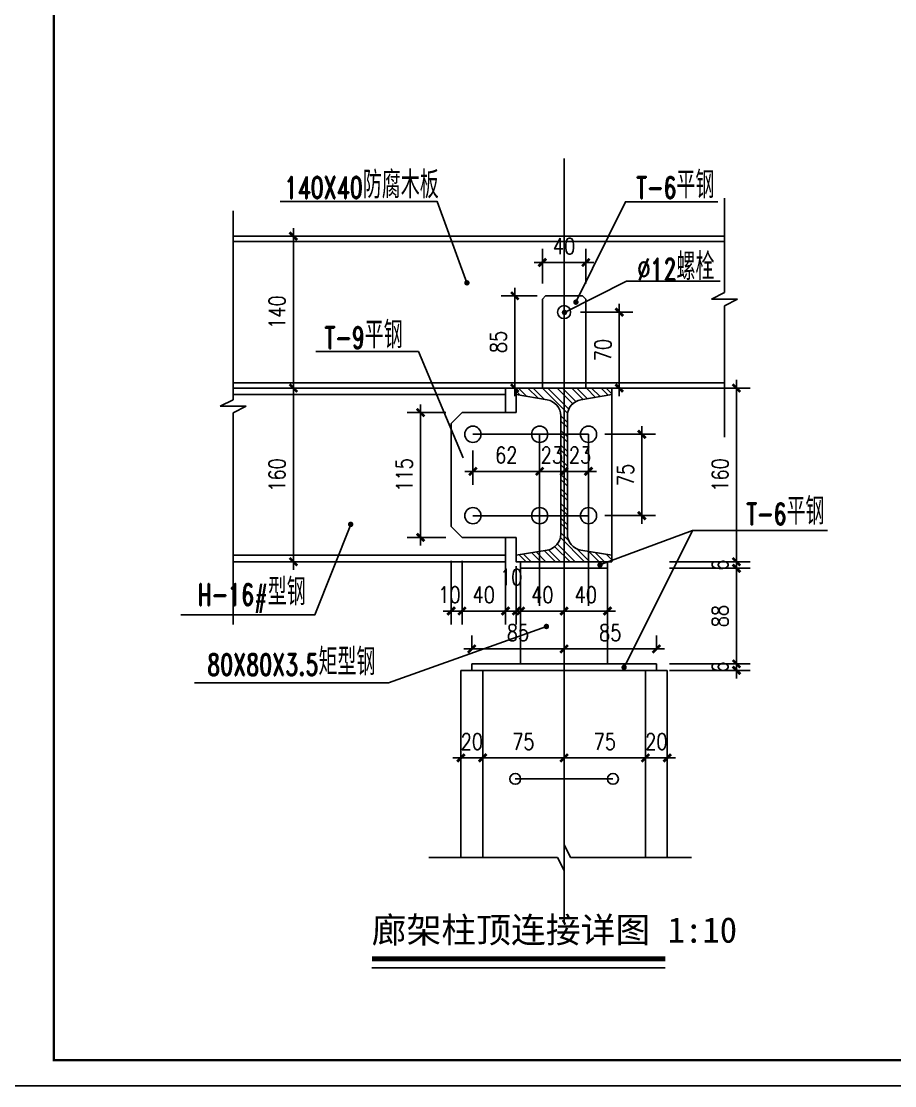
# Model space of a CAD drawing. Header units: inches. Extents: x -2316 to 955, y -265 to 742.
# Drawn here: x -1122.4 to -951.3, y -265.1 to -56.6 of the extents above; entities that cross this region are included whole.
import ezdxf

# ---------------------------------------------------------------- set-up
doc = ezdxf.new("R2010")
doc.units = ezdxf.units.IN
doc.header["$LTSCALE"] = 1000
doc.header["$MEASUREMENT"] = 0
for name, pattern in [('ACAD_ISO04W100', [30.5, 24, -3, 0.5, -3]), ('CONTINOUS', [0]), ('DOTE', [2.42, 2, -0.2, 0.02, -0.2]), ('HIDDEN', [9.525, 6.35, -3.175])]:
    doc.linetypes.add(name, pattern=pattern)
for name, color, linetype in [('COLUMN', 7, 'Continuous'), ('G13', 7, 'CONTINOUS'), ('PUB_DIM', 3, 'Continuous'), ('STAIR', 2, 'Continuous'), ('SU', 7, 'Continuous'), ('XI', 7, 'Continuous'), ('尺寸', 3, 'Continuous'), ('文字和字符', 7, 'Continuous'), ('标注层', 3, 'Continuous')]:
    doc.layers.add(name, color=color, linetype=linetype)
doc.styles.add('01', font='')
doc.styles.add('DIM_FONT', font='SIMPLEX.shx', dxfattribs={"width": 0.8})
doc.styles.add('HZPMK', font='romand.shx', dxfattribs={"width": 0.7, "bigfont": 'hztxt.shx'})
doc.styles.get('01').set_extended_font_data('SimSun')
doc.dimstyles.new('DIMN5', dxfattribs={"dimscale": 0.05, "dimtxt": 300, "dimasz": 1, "dimexe": 250, "dimexo": 300, "dimgap": 150, "dimtad": 1, "dimdec": 0, "dimzin": 0, "dimdsep": 46, "dimtxsty": 'DIM_FONT', "dimblk": '_DIMX', "dimcen": 0.09, "dimclrt": 7, "dimadec": 0, "dimazin": 0, "dimtfac": 1, "dimtdec": 0, "dimtix": 1, "dimtmove": 2, "dimatfit": 3, "dimldrblk": '_DIMX', "dimfxl": 1, "dimtolj": 1, "dimtzin": 0, "dimarcsym": 0})

# ---------------------------------------------------------------- blocks, each defined once
blk = doc.blocks.new('TKK')
at = {"layer": '文字和字符'}
blk.add_lwpolyline([(0, 0), (1189, 0), (1189, 841), (0, 841)], close=True, dxfattribs=at)
at = {"layer": '文字和字符', "const_width": 1}
blk.add_lwpolyline([(25, 10), (1179, 10), (1179, 831), (25, 831)], close=True, dxfattribs=at)
blk = doc.blocks.new('_DIMX')
blk.add_line((-150, 0), (150, 0))
at = {"const_width": 50}
blk.add_lwpolyline([(-70, -70), (70, 70)], dxfattribs=at)
blk = doc.blocks.new('*D463')
at = {"color": 0, "linetype": 'ByBlock', "transparency": 16777216}
for p, q in [((372380.87, 134276.78), (372380.87, 134308.56)), ((372420.87, 134276.78), (372420.87, 134308.56)), ((372380.92, 134296.06), (372420.82, 134296.06))]:
    blk.add_line(p, q, dxfattribs=at)
at = {"layer": 'Defpoints', "color": 0, "linetype": 'ByBlock', "transparency": 16777216}
for p in [(372420.87, 134296.06), (372380.87, 134261.78), (372420.87, 134261.78)]:
    blk.add_point(p, dxfattribs=at)
at = {"color": 0, "linetype": 'ByBlock', "transparency": 16777216, "xscale": 0.05, "yscale": 0.05, "zscale": 0.05, "rotation": 180}
blk.add_blockref('_DIMX', (372380.87, 134296.06), dxfattribs=at)
at = {"color": 0, "linetype": 'ByBlock', "transparency": 16777216, "xscale": 0.05, "yscale": 0.05, "zscale": 0.05}
blk.add_blockref('_DIMX', (372420.87, 134296.06), dxfattribs=at)
at = {"color": 7, "linetype": 'ByBlock', "transparency": 16777216, "insert": (372400.87, 134311.06), "char_height": 15, "attachment_point": 5, "style": 'DIM_FONT'}
blk.add_mtext('\\A1;40', dxfattribs=at)
blk = doc.blocks.new('*D464')
at = {"color": 0, "linetype": 'ByBlock', "transparency": 16777216}
for p, q in [((372385.87, 134276.67), (372352.59, 134276.67)), ((372365.09, 134191.72), (372365.09, 134276.62)), ((372385.87, 134191.67), (372352.59, 134191.67))]:
    blk.add_line(p, q, dxfattribs=at)
at = {"layer": 'Defpoints', "color": 0, "linetype": 'ByBlock', "transparency": 16777216}
for p in [(372365.09, 134276.67), (372400.87, 134276.67), (372400.87, 134191.67)]:
    blk.add_point(p, dxfattribs=at)
at = {"color": 0, "linetype": 'ByBlock', "transparency": 16777216, "xscale": 0.05, "yscale": 0.05, "zscale": 0.05}
for p, rotation in [((372365.09, 134276.67), 90), ((372365.09, 134191.67), 270)]:
    blk.add_blockref('_DIMX', p, dxfattribs=dict(at, rotation=rotation))
at = {"color": 7, "linetype": 'ByBlock', "transparency": 16777216, "insert": (372350.09, 134234.17), "char_height": 15, "attachment_point": 5, "rotation": 90, "style": 'DIM_FONT'}
blk.add_mtext('\\A1;85', dxfattribs=at)
blk = doc.blocks.new('*D465')
at = {"color": 0, "linetype": 'ByBlock', "transparency": 16777216}
for p, q in [((372183.76, 134331.67), (372176.79, 134331.67)), ((372189.29, 134331.62), (372189.29, 134191.72)), ((372183.76, 134191.67), (372176.79, 134191.67))]:
    blk.add_line(p, q, dxfattribs=at)
at = {"layer": 'Defpoints', "color": 0, "linetype": 'ByBlock', "transparency": 16777216}
for p in [(372198.76, 134331.67), (372189.29, 134191.67), (372198.76, 134191.67)]:
    blk.add_point(p, dxfattribs=at)
at = {"color": 0, "linetype": 'ByBlock', "transparency": 16777216, "xscale": 0.05, "yscale": 0.05, "zscale": 0.05}
for p, rotation in [((372189.29, 134331.67), 90), ((372189.29, 134191.67), 270)]:
    blk.add_blockref('_DIMX', p, dxfattribs=dict(at, rotation=rotation))
at = {"color": 7, "linetype": 'ByBlock', "transparency": 16777216, "insert": (372174.29, 134261.67), "char_height": 15, "attachment_point": 5, "rotation": 90, "style": 'DIM_FONT'}
blk.add_mtext('\\A1;140', dxfattribs=at)
blk = doc.blocks.new('*D466')
at = {"color": 0, "linetype": 'ByBlock', "transparency": 16777216}
for p, q in [((372183.76, 134191.67), (372176.79, 134191.67)), ((372189.29, 134191.62), (372189.29, 134031.72)), ((372183.76, 134031.67), (372176.79, 134031.67))]:
    blk.add_line(p, q, dxfattribs=at)
at = {"layer": 'Defpoints', "color": 0, "linetype": 'ByBlock', "transparency": 16777216}
for p in [(372198.76, 134191.67), (372189.29, 134031.67), (372198.76, 134031.67)]:
    blk.add_point(p, dxfattribs=at)
at = {"color": 0, "linetype": 'ByBlock', "transparency": 16777216, "xscale": 0.05, "yscale": 0.05, "zscale": 0.05}
for p, rotation in [((372189.29, 134191.67), 90), ((372189.29, 134031.67), 270)]:
    blk.add_blockref('_DIMX', p, dxfattribs=dict(at, rotation=rotation))
at = {"color": 7, "linetype": 'ByBlock', "transparency": 16777216, "insert": (372174.29, 134111.67), "char_height": 15, "attachment_point": 5, "rotation": 90, "style": 'DIM_FONT'}
blk.add_mtext('\\A1;160', dxfattribs=at)
blk = doc.blocks.new('*D467')
at = {"color": 0, "linetype": 'ByBlock', "transparency": 16777216}
for p, q in [((372346.87, 134006.23), (372346.87, 133952.42)), ((372356.87, 134006.23), (372356.87, 133952.42)), ((372346.82, 133964.92), (372346.77, 133964.92)), ((372346.87, 133964.92), (372356.87, 133964.92)), ((372346.87, 133964.92), (372356.87, 133964.92)), ((372356.92, 133964.92), (372356.97, 133964.92))]:
    blk.add_line(p, q, dxfattribs=at)
at = {"layer": 'Defpoints', "color": 0, "linetype": 'ByBlock', "transparency": 16777216}
for p in [(372346.87, 134021.23), (372356.87, 134021.23), (372356.87, 133964.92)]:
    blk.add_point(p, dxfattribs=at)
at = {"color": 0, "linetype": 'ByBlock', "transparency": 16777216, "xscale": 0.05, "yscale": 0.05, "zscale": 0.05}
blk.add_blockref('_DIMX', (372346.87, 133964.92), dxfattribs=at)
at = {"color": 0, "linetype": 'ByBlock', "transparency": 16777216, "xscale": 0.05, "yscale": 0.05, "zscale": 0.05, "rotation": 180}
blk.add_blockref('_DIMX', (372356.87, 133964.92), dxfattribs=at)
at = {"color": 7, "linetype": 'ByBlock', "transparency": 16777216, "insert": (372352.16, 133996.1), "char_height": 15, "attachment_point": 5, "style": 'DIM_FONT'}
blk.add_mtext('\\A1;10', dxfattribs=at)
blk = doc.blocks.new('*D468')
at = {"color": 0, "linetype": 'ByBlock', "transparency": 16777216}
for p, q in [((372306.87, 134039.17), (372306.87, 133980.41)), ((372346.87, 134039.17), (372346.87, 133980.41)), ((372346.82, 133992.91), (372306.92, 133992.91))]:
    blk.add_line(p, q, dxfattribs=at)
at = {"layer": 'Defpoints', "color": 0, "linetype": 'ByBlock', "transparency": 16777216}
for p in [(372306.87, 134054.17), (372346.87, 134054.17), (372306.87, 133992.91)]:
    blk.add_point(p, dxfattribs=at)
at = {"color": 0, "linetype": 'ByBlock', "transparency": 16777216, "xscale": 0.05, "yscale": 0.05, "zscale": 0.05, "rotation": 180}
blk.add_blockref('_DIMX', (372306.87, 133992.91), dxfattribs=at)
at = {"color": 0, "linetype": 'ByBlock', "transparency": 16777216, "xscale": 0.05, "yscale": 0.05, "zscale": 0.05}
blk.add_blockref('_DIMX', (372346.87, 133992.91), dxfattribs=at)
at = {"color": 7, "linetype": 'ByBlock', "transparency": 16777216, "insert": (372326.87, 134007.91), "char_height": 15, "attachment_point": 5, "style": 'DIM_FONT'}
blk.add_mtext('\\A1;40', dxfattribs=at)
blk = doc.blocks.new('*D469')
at = {"color": 0, "linetype": 'ByBlock', "transparency": 16777216}
for p, q in [((372296.87, 134039.17), (372296.87, 133980.41)), ((372306.87, 134039.17), (372306.87, 133980.41)), ((372296.82, 133992.91), (372296.77, 133992.91)), ((372306.87, 133992.91), (372296.87, 133992.91)), ((372306.87, 133992.91), (372296.87, 133992.91)), ((372306.92, 133992.91), (372306.97, 133992.91))]:
    blk.add_line(p, q, dxfattribs=at)
at = {"layer": 'Defpoints', "color": 0, "linetype": 'ByBlock', "transparency": 16777216}
for p in [(372296.87, 134054.17), (372306.87, 134054.17), (372296.87, 133992.91)]:
    blk.add_point(p, dxfattribs=at)
at = {"color": 0, "linetype": 'ByBlock', "transparency": 16777216, "xscale": 0.05, "yscale": 0.05, "zscale": 0.05}
blk.add_blockref('_DIMX', (372296.87, 133992.91), dxfattribs=at)
at = {"color": 0, "linetype": 'ByBlock', "transparency": 16777216, "xscale": 0.05, "yscale": 0.05, "zscale": 0.05, "rotation": 180}
blk.add_blockref('_DIMX', (372306.87, 133992.91), dxfattribs=at)
at = {"color": 7, "linetype": 'ByBlock', "transparency": 16777216, "insert": (372295.24, 134007.91), "char_height": 15, "attachment_point": 5, "style": 'DIM_FONT'}
blk.add_mtext('\\A1;10', dxfattribs=at)
blk = doc.blocks.new('*D470')
at = {"color": 0, "linetype": 'ByBlock', "transparency": 16777216}
for p, q in [((372360.92, 133964.92), (372400.82, 133964.92)), ((372360.87, 133956.43), (372360.87, 133952.42)), ((372400.87, 133956.43), (372400.87, 133952.42))]:
    blk.add_line(p, q, dxfattribs=at)
at = {"layer": 'Defpoints', "color": 0, "linetype": 'ByBlock', "transparency": 16777216}
for p in [(372360.87, 133971.43), (372400.87, 133971.43), (372400.87, 133964.92)]:
    blk.add_point(p, dxfattribs=at)
at = {"color": 0, "linetype": 'ByBlock', "transparency": 16777216, "xscale": 0.05, "yscale": 0.05, "zscale": 0.05, "rotation": 180}
blk.add_blockref('_DIMX', (372360.87, 133964.92), dxfattribs=at)
at = {"color": 0, "linetype": 'ByBlock', "transparency": 16777216, "xscale": 0.05, "yscale": 0.05, "zscale": 0.05}
blk.add_blockref('_DIMX', (372400.87, 133964.92), dxfattribs=at)
at = {"color": 7, "linetype": 'ByBlock', "transparency": 16777216, "insert": (372380.87, 133979.92), "char_height": 15, "attachment_point": 5, "style": 'DIM_FONT'}
blk.add_mtext('\\A1;40', dxfattribs=at)
blk = doc.blocks.new('*D471')
at = {"color": 0, "linetype": 'ByBlock', "transparency": 16777216}
for p, q in [((372400.92, 133964.92), (372440.82, 133964.92)), ((372400.87, 133956.43), (372400.87, 133952.42)), ((372440.87, 133956.43), (372440.87, 133952.42))]:
    blk.add_line(p, q, dxfattribs=at)
at = {"layer": 'Defpoints', "color": 0, "linetype": 'ByBlock', "transparency": 16777216}
for p in [(372400.87, 133971.43), (372440.87, 133971.43), (372440.87, 133964.92)]:
    blk.add_point(p, dxfattribs=at)
at = {"color": 0, "linetype": 'ByBlock', "transparency": 16777216, "xscale": 0.05, "yscale": 0.05, "zscale": 0.05, "rotation": 180}
blk.add_blockref('_DIMX', (372400.87, 133964.92), dxfattribs=at)
at = {"color": 0, "linetype": 'ByBlock', "transparency": 16777216, "xscale": 0.05, "yscale": 0.05, "zscale": 0.05}
blk.add_blockref('_DIMX', (372440.87, 133964.92), dxfattribs=at)
at = {"color": 7, "linetype": 'ByBlock', "transparency": 16777216, "insert": (372420.87, 133979.92), "char_height": 15, "attachment_point": 5, "style": 'DIM_FONT'}
blk.add_mtext('\\A1;40', dxfattribs=at)
blk = doc.blocks.new('*D472')
at = {"color": 0, "linetype": 'ByBlock', "transparency": 16777216}
for p, q in [((372315.87, 133952.67), (372315.87, 133963.9)), ((372400.87, 133952.67), (372400.87, 133963.9)), ((372315.92, 133951.4), (372400.82, 133951.4))]:
    blk.add_line(p, q, dxfattribs=at)
at = {"layer": 'Defpoints', "color": 0, "linetype": 'ByBlock', "transparency": 16777216}
for p in [(372400.87, 133951.4), (372315.87, 133937.67), (372400.87, 133937.67)]:
    blk.add_point(p, dxfattribs=at)
at = {"color": 0, "linetype": 'ByBlock', "transparency": 16777216, "xscale": 0.05, "yscale": 0.05, "zscale": 0.05, "rotation": 180}
blk.add_blockref('_DIMX', (372315.87, 133951.4), dxfattribs=at)
at = {"color": 0, "linetype": 'ByBlock', "transparency": 16777216, "xscale": 0.05, "yscale": 0.05, "zscale": 0.05}
blk.add_blockref('_DIMX', (372400.87, 133951.4), dxfattribs=at)
at = {"color": 7, "linetype": 'ByBlock', "transparency": 16777216, "insert": (372358.37, 133966.4), "char_height": 15, "attachment_point": 5, "style": 'DIM_FONT'}
blk.add_mtext('\\A1;85', dxfattribs=at)
blk = doc.blocks.new('*D473')
at = {"color": 0, "linetype": 'ByBlock', "transparency": 16777216}
for p, q in [((372400.87, 133952.67), (372400.87, 133963.9)), ((372485.87, 133952.67), (372485.87, 133963.9)), ((372400.92, 133951.4), (372485.82, 133951.4))]:
    blk.add_line(p, q, dxfattribs=at)
at = {"layer": 'Defpoints', "color": 0, "linetype": 'ByBlock', "transparency": 16777216}
for p in [(372485.87, 133951.4), (372400.87, 133937.67), (372485.87, 133937.67)]:
    blk.add_point(p, dxfattribs=at)
at = {"color": 0, "linetype": 'ByBlock', "transparency": 16777216, "xscale": 0.05, "yscale": 0.05, "zscale": 0.05, "rotation": 180}
blk.add_blockref('_DIMX', (372400.87, 133951.4), dxfattribs=at)
at = {"color": 0, "linetype": 'ByBlock', "transparency": 16777216, "xscale": 0.05, "yscale": 0.05, "zscale": 0.05}
blk.add_blockref('_DIMX', (372485.87, 133951.4), dxfattribs=at)
at = {"color": 7, "linetype": 'ByBlock', "transparency": 16777216, "insert": (372443.37, 133966.4), "char_height": 15, "attachment_point": 5, "style": 'DIM_FONT'}
blk.add_mtext('\\A1;85', dxfattribs=at)
blk = doc.blocks.new('*D474')
at = {"color": 0, "linetype": 'ByBlock', "transparency": 16777216}
for p, q in [((372325.87, 133855.55), (372325.87, 133838.5)), ((372400.87, 133855.55), (372400.87, 133838.5)), ((372325.92, 133851), (372400.82, 133851))]:
    blk.add_line(p, q, dxfattribs=at)
at = {"layer": 'Defpoints', "color": 0, "linetype": 'ByBlock', "transparency": 16777216}
for p in [(372325.87, 133870.55), (372400.87, 133870.55), (372400.87, 133851)]:
    blk.add_point(p, dxfattribs=at)
at = {"color": 0, "linetype": 'ByBlock', "transparency": 16777216, "xscale": 0.05, "yscale": 0.05, "zscale": 0.05, "rotation": 180}
blk.add_blockref('_DIMX', (372325.87, 133851), dxfattribs=at)
at = {"color": 0, "linetype": 'ByBlock', "transparency": 16777216, "xscale": 0.05, "yscale": 0.05, "zscale": 0.05}
blk.add_blockref('_DIMX', (372400.87, 133851), dxfattribs=at)
at = {"color": 7, "linetype": 'ByBlock', "transparency": 16777216, "insert": (372363.37, 133866), "char_height": 15, "attachment_point": 5, "style": 'DIM_FONT'}
blk.add_mtext('\\A1;75', dxfattribs=at)
blk = doc.blocks.new('*D475')
at = {"color": 0, "linetype": 'ByBlock', "transparency": 16777216}
for p, q in [((372400.87, 133850.89), (372400.87, 133838.5)), ((372400.92, 133851), (372475.82, 133851)), ((372475.87, 133850.89), (372475.87, 133838.5))]:
    blk.add_line(p, q, dxfattribs=at)
at = {"layer": 'Defpoints', "color": 0, "linetype": 'ByBlock', "transparency": 16777216}
for p in [(372400.87, 133865.89), (372475.87, 133865.89), (372475.87, 133851)]:
    blk.add_point(p, dxfattribs=at)
at = {"color": 0, "linetype": 'ByBlock', "transparency": 16777216, "xscale": 0.05, "yscale": 0.05, "zscale": 0.05, "rotation": 180}
blk.add_blockref('_DIMX', (372400.87, 133851), dxfattribs=at)
at = {"color": 0, "linetype": 'ByBlock', "transparency": 16777216, "xscale": 0.05, "yscale": 0.05, "zscale": 0.05}
blk.add_blockref('_DIMX', (372475.87, 133851), dxfattribs=at)
at = {"color": 7, "linetype": 'ByBlock', "transparency": 16777216, "insert": (372438.37, 133866), "char_height": 15, "attachment_point": 5, "style": 'DIM_FONT'}
blk.add_mtext('\\A1;75', dxfattribs=at)
blk = doc.blocks.new('*D476')
at = {"color": 0, "linetype": 'ByBlock', "transparency": 16777216}
for p, q in [((372475.82, 133851), (372475.77, 133851)), ((372475.87, 133851), (372495.87, 133851)), ((372475.87, 133850.89), (372475.87, 133838.5)), ((372495.87, 133850.89), (372495.87, 133838.5)), ((372495.92, 133851), (372495.97, 133851))]:
    blk.add_line(p, q, dxfattribs=at)
at = {"layer": 'Defpoints', "color": 0, "linetype": 'ByBlock', "transparency": 16777216}
for p in [(372475.87, 133865.89), (372495.87, 133865.89), (372495.87, 133851)]:
    blk.add_point(p, dxfattribs=at)
at = {"color": 0, "linetype": 'ByBlock', "transparency": 16777216, "xscale": 0.05, "yscale": 0.05, "zscale": 0.05}
blk.add_blockref('_DIMX', (372475.87, 133851), dxfattribs=at)
at = {"color": 0, "linetype": 'ByBlock', "transparency": 16777216, "xscale": 0.05, "yscale": 0.05, "zscale": 0.05, "rotation": 180}
blk.add_blockref('_DIMX', (372495.87, 133851), dxfattribs=at)
at = {"color": 7, "linetype": 'ByBlock', "transparency": 16777216, "insert": (372485.87, 133866), "char_height": 15, "attachment_point": 5, "style": 'DIM_FONT'}
blk.add_mtext('\\A1;20', dxfattribs=at)
blk = doc.blocks.new('*D477')
at = {"color": 0, "linetype": 'ByBlock', "transparency": 16777216}
for p, q in [((372305.87, 133855.55), (372305.87, 133838.5)), ((372325.87, 133855.55), (372325.87, 133838.5)), ((372305.82, 133851), (372305.77, 133851)), ((372325.87, 133851), (372305.87, 133851)), ((372325.92, 133851), (372325.97, 133851))]:
    blk.add_line(p, q, dxfattribs=at)
at = {"layer": 'Defpoints', "color": 0, "linetype": 'ByBlock', "transparency": 16777216}
for p in [(372305.87, 133870.55), (372325.87, 133870.55), (372305.87, 133851)]:
    blk.add_point(p, dxfattribs=at)
at = {"color": 0, "linetype": 'ByBlock', "transparency": 16777216, "xscale": 0.05, "yscale": 0.05, "zscale": 0.05}
blk.add_blockref('_DIMX', (372305.87, 133851), dxfattribs=at)
at = {"color": 0, "linetype": 'ByBlock', "transparency": 16777216, "xscale": 0.05, "yscale": 0.05, "zscale": 0.05, "rotation": 180}
blk.add_blockref('_DIMX', (372325.87, 133851), dxfattribs=at)
at = {"color": 7, "linetype": 'ByBlock', "transparency": 16777216, "insert": (372315.87, 133866), "char_height": 15, "attachment_point": 5, "style": 'DIM_FONT'}
blk.add_mtext('\\A1;20', dxfattribs=at)
blk = doc.blocks.new('*D478')
at = {"color": 0, "linetype": 'ByBlock', "transparency": 16777216}
for p, q in [((372378.37, 134121.89), (372378.37, 134102.46)), ((372400.87, 134121.89), (372400.87, 134102.46)), ((372378.32, 134114.96), (372378.27, 134114.96)), ((372400.87, 134114.96), (372378.37, 134114.96)), ((372400.92, 134114.96), (372400.97, 134114.96))]:
    blk.add_line(p, q, dxfattribs=at)
at = {"layer": 'Defpoints', "color": 0, "linetype": 'ByBlock', "transparency": 16777216}
for p in [(372378.37, 134136.89), (372400.87, 134136.89), (372378.37, 134114.96)]:
    blk.add_point(p, dxfattribs=at)
at = {"color": 0, "linetype": 'ByBlock', "transparency": 16777216, "xscale": 0.05, "yscale": 0.05, "zscale": 0.05}
blk.add_blockref('_DIMX', (372378.37, 134114.96), dxfattribs=at)
at = {"color": 0, "linetype": 'ByBlock', "transparency": 16777216, "xscale": 0.05, "yscale": 0.05, "zscale": 0.05, "rotation": 180}
blk.add_blockref('_DIMX', (372400.87, 134114.96), dxfattribs=at)
at = {"color": 7, "linetype": 'ByBlock', "transparency": 16777216, "insert": (372389.62, 134129.96), "char_height": 15, "attachment_point": 5, "style": 'DIM_FONT'}
blk.add_mtext('\\A1;23', dxfattribs=at)
blk = doc.blocks.new('*D479')
at = {"color": 0, "linetype": 'ByBlock', "transparency": 16777216}
for p, q in [((372400.87, 134121.89), (372400.87, 134102.46)), ((372423.37, 134121.89), (372423.37, 134102.46)), ((372400.92, 134114.96), (372423.32, 134114.96))]:
    blk.add_line(p, q, dxfattribs=at)
at = {"layer": 'Defpoints', "color": 0, "linetype": 'ByBlock', "transparency": 16777216}
for p in [(372400.87, 134136.89), (372423.37, 134136.89), (372423.37, 134114.96)]:
    blk.add_point(p, dxfattribs=at)
at = {"color": 0, "linetype": 'ByBlock', "transparency": 16777216, "xscale": 0.05, "yscale": 0.05, "zscale": 0.05, "rotation": 180}
blk.add_blockref('_DIMX', (372400.87, 134114.96), dxfattribs=at)
at = {"color": 0, "linetype": 'ByBlock', "transparency": 16777216, "xscale": 0.05, "yscale": 0.05, "zscale": 0.05}
blk.add_blockref('_DIMX', (372423.37, 134114.96), dxfattribs=at)
at = {"color": 7, "linetype": 'ByBlock', "transparency": 16777216, "insert": (372415.55, 134129.96), "char_height": 15, "attachment_point": 5, "style": 'DIM_FONT'}
blk.add_mtext('\\A1;23', dxfattribs=at)
blk = doc.blocks.new('*D480')
at = {"color": 0, "linetype": 'ByBlock', "transparency": 16777216}
for p, q in [((372316.87, 134134.17), (372316.87, 134102.46)), ((372378.37, 134134.17), (372378.37, 134102.46)), ((372378.32, 134114.96), (372316.92, 134114.96))]:
    blk.add_line(p, q, dxfattribs=at)
at = {"layer": 'Defpoints', "color": 0, "linetype": 'ByBlock', "transparency": 16777216}
for p in [(372316.87, 134149.17), (372378.37, 134149.17), (372316.87, 134114.96)]:
    blk.add_point(p, dxfattribs=at)
at = {"color": 0, "linetype": 'ByBlock', "transparency": 16777216, "xscale": 0.05, "yscale": 0.05, "zscale": 0.05, "rotation": 180}
blk.add_blockref('_DIMX', (372316.87, 134114.96), dxfattribs=at)
at = {"color": 0, "linetype": 'ByBlock', "transparency": 16777216, "xscale": 0.05, "yscale": 0.05, "zscale": 0.05}
blk.add_blockref('_DIMX', (372378.37, 134114.96), dxfattribs=at)
at = {"color": 7, "linetype": 'ByBlock', "transparency": 16777216, "insert": (372347.62, 134129.96), "char_height": 15, "attachment_point": 5, "style": 'DIM_FONT'}
blk.add_mtext('\\A1;62', dxfattribs=at)
blk = doc.blocks.new('*D481')
at = {"color": 0, "linetype": 'ByBlock', "transparency": 16777216}
for p, q in [((372438.37, 134149.17), (372484.99, 134149.17)), ((372472.49, 134149.12), (372472.49, 134074.22)), ((372438.37, 134074.17), (372484.99, 134074.17))]:
    blk.add_line(p, q, dxfattribs=at)
at = {"layer": 'Defpoints', "color": 0, "linetype": 'ByBlock', "transparency": 16777216}
for p in [(372423.37, 134149.17), (372423.37, 134074.17), (372472.49, 134074.17)]:
    blk.add_point(p, dxfattribs=at)
at = {"color": 0, "linetype": 'ByBlock', "transparency": 16777216, "xscale": 0.05, "yscale": 0.05, "zscale": 0.05}
for p, rotation in [((372472.49, 134149.17), 90), ((372472.49, 134074.17), 270)]:
    blk.add_blockref('_DIMX', p, dxfattribs=dict(at, rotation=rotation))
at = {"color": 7, "linetype": 'ByBlock', "transparency": 16777216, "insert": (372457.49, 134111.67), "char_height": 15, "attachment_point": 5, "rotation": 90, "style": 'DIM_FONT'}
blk.add_mtext('\\A1;75', dxfattribs=at)
blk = doc.blocks.new('*D482')
at = {"color": 0, "linetype": 'ByBlock', "transparency": 16777216}
for p, q in [((372291.87, 134169.17), (372256.19, 134169.17)), ((372268.69, 134169.12), (372268.69, 134054.22)), ((372291.87, 134054.17), (372256.19, 134054.17))]:
    blk.add_line(p, q, dxfattribs=at)
at = {"layer": 'Defpoints', "color": 0, "linetype": 'ByBlock', "transparency": 16777216}
for p in [(372306.87, 134169.17), (372268.69, 134054.17), (372306.87, 134054.17)]:
    blk.add_point(p, dxfattribs=at)
at = {"color": 0, "linetype": 'ByBlock', "transparency": 16777216, "xscale": 0.05, "yscale": 0.05, "zscale": 0.05}
for p, rotation in [((372268.69, 134169.17), 90), ((372268.69, 134054.17), 270)]:
    blk.add_blockref('_DIMX', p, dxfattribs=dict(at, rotation=rotation))
at = {"color": 7, "linetype": 'ByBlock', "transparency": 16777216, "insert": (372253.69, 134111.67), "char_height": 15, "attachment_point": 5, "rotation": 90, "style": 'DIM_FONT'}
blk.add_mtext('\\A1;115', dxfattribs=at)
blk = doc.blocks.new('*D483')
at = {"color": 0, "linetype": 'ByBlock', "transparency": 16777216}
for p, q in [((372459.87, 134191.67), (372530.18, 134191.67)), ((372517.68, 134031.72), (372517.68, 134191.62)), ((372459.87, 134031.67), (372530.18, 134031.67))]:
    blk.add_line(p, q, dxfattribs=at)
at = {"layer": 'Defpoints', "color": 0, "linetype": 'ByBlock', "transparency": 16777216}
for p in [(372444.87, 134191.67), (372517.68, 134191.67), (372444.87, 134031.67)]:
    blk.add_point(p, dxfattribs=at)
at = {"color": 0, "linetype": 'ByBlock', "transparency": 16777216, "xscale": 0.05, "yscale": 0.05, "zscale": 0.05}
for p, rotation in [((372517.68, 134191.67), 90), ((372517.68, 134031.67), 270)]:
    blk.add_blockref('_DIMX', p, dxfattribs=dict(at, rotation=rotation))
at = {"color": 7, "linetype": 'ByBlock', "transparency": 16777216, "insert": (372502.68, 134111.67), "char_height": 15, "attachment_point": 5, "rotation": 90, "style": 'DIM_FONT'}
blk.add_mtext('\\A1;160', dxfattribs=at)
blk = doc.blocks.new('*D484')
at = {"color": 0, "linetype": 'ByBlock', "transparency": 16777216}
for p, q in [((372455.87, 134031.67), (372530.18, 134031.67)), ((372517.68, 134031.72), (372517.68, 134031.77)), ((372517.68, 134025.67), (372517.68, 134031.67)), ((372455.87, 134025.67), (372530.18, 134025.67)), ((372517.68, 134025.62), (372517.68, 134025.57))]:
    blk.add_line(p, q, dxfattribs=at)
at = {"layer": 'Defpoints', "color": 0, "linetype": 'ByBlock', "transparency": 16777216}
for p in [(372440.87, 134031.67), (372517.68, 134031.67), (372440.87, 134025.67)]:
    blk.add_point(p, dxfattribs=at)
at = {"color": 0, "linetype": 'ByBlock', "transparency": 16777216, "xscale": 0.05, "yscale": 0.05, "zscale": 0.05}
for p, rotation in [((372517.68, 134031.67), 270), ((372517.68, 134025.67), 90)]:
    blk.add_blockref('_DIMX', p, dxfattribs=dict(at, rotation=rotation))
at = {"color": 7, "linetype": 'ByBlock', "transparency": 16777216, "insert": (372502.68, 134028.67), "char_height": 15, "attachment_point": 5, "rotation": 90, "style": 'DIM_FONT'}
blk.add_mtext('\\A1;6', dxfattribs=at)
blk = doc.blocks.new('*D485')
at = {"color": 0, "linetype": 'ByBlock', "transparency": 16777216}
for p, q in [((372455.87, 134025.67), (372530.18, 134025.67)), ((372517.68, 134025.62), (372517.68, 133937.72)), ((372455.87, 133937.67), (372530.18, 133937.67))]:
    blk.add_line(p, q, dxfattribs=at)
at = {"layer": 'Defpoints', "color": 0, "linetype": 'ByBlock', "transparency": 16777216}
for p in [(372440.87, 134025.67), (372440.87, 133937.67), (372517.68, 133937.67)]:
    blk.add_point(p, dxfattribs=at)
at = {"color": 0, "linetype": 'ByBlock', "transparency": 16777216, "xscale": 0.05, "yscale": 0.05, "zscale": 0.05}
for p, rotation in [((372517.68, 134025.67), 90), ((372517.68, 133937.67), 270)]:
    blk.add_blockref('_DIMX', p, dxfattribs=dict(at, rotation=rotation))
at = {"color": 7, "linetype": 'ByBlock', "transparency": 16777216, "insert": (372502.68, 133981.67), "char_height": 15, "attachment_point": 5, "rotation": 90, "style": 'DIM_FONT'}
blk.add_mtext('\\A1;88', dxfattribs=at)
blk = doc.blocks.new('*D486')
at = {"color": 0, "linetype": 'ByBlock', "transparency": 16777216}
for p, q in [((372455.87, 133937.67), (372530.18, 133937.67)), ((372455.87, 133931.67), (372530.18, 133931.67)), ((372517.68, 133937.72), (372517.68, 133937.77)), ((372517.68, 133937.67), (372517.68, 133931.67)), ((372517.68, 133931.62), (372517.68, 133931.57))]:
    blk.add_line(p, q, dxfattribs=at)
at = {"layer": 'Defpoints', "color": 0, "linetype": 'ByBlock', "transparency": 16777216}
for p in [(372440.87, 133937.67), (372440.87, 133931.67), (372517.68, 133931.67)]:
    blk.add_point(p, dxfattribs=at)
at = {"color": 0, "linetype": 'ByBlock', "transparency": 16777216, "xscale": 0.05, "yscale": 0.05, "zscale": 0.05}
for p, rotation in [((372517.68, 133937.67), 270), ((372517.68, 133931.67), 90)]:
    blk.add_blockref('_DIMX', p, dxfattribs=dict(at, rotation=rotation))
at = {"color": 7, "linetype": 'ByBlock', "transparency": 16777216, "insert": (372502.68, 133934.67), "char_height": 15, "attachment_point": 5, "rotation": 90, "style": 'DIM_FONT'}
blk.add_mtext('\\A1;6', dxfattribs=at)
blk = doc.blocks.new('*D487')
at = {"color": 0, "linetype": 'ByBlock', "transparency": 16777216}
for p, q in [((372415.87, 134261.67), (372464.21, 134261.67)), ((372451.71, 134261.62), (372451.71, 134191.72)), ((372415.87, 134191.67), (372464.21, 134191.67))]:
    blk.add_line(p, q, dxfattribs=at)
at = {"layer": 'Defpoints', "color": 0, "linetype": 'ByBlock', "transparency": 16777216}
for p in [(372400.87, 134261.67), (372400.87, 134191.67), (372451.71, 134191.67)]:
    blk.add_point(p, dxfattribs=at)
at = {"color": 0, "linetype": 'ByBlock', "transparency": 16777216, "xscale": 0.05, "yscale": 0.05, "zscale": 0.05}
for p, rotation in [((372451.71, 134261.67), 90), ((372451.71, 134191.67), 270)]:
    blk.add_blockref('_DIMX', p, dxfattribs=dict(at, rotation=rotation))
at = {"color": 7, "linetype": 'ByBlock', "transparency": 16777216, "insert": (372436.71, 134226.67), "char_height": 15, "attachment_point": 5, "rotation": 90, "style": 'DIM_FONT'}
blk.add_mtext('\\A1;70', dxfattribs=at)
blk = doc.blocks.new('_YZH')
at = {"const_width": 0.5}
blk.add_lwpolyline([(-0.25, 0, 1), (0.25, 0, 1)], format="xyb", close=True, dxfattribs=at)
blk = doc.blocks.new('A$C71D359D9')
at = {"layer": 'XI'}
h = blk.add_hatch(dxfattribs=at)
h.set_pattern_fill('STEEL', color=256, scale=3, style=0)
h.set_pattern_definition([(135, (167193.69, -54192.683), (6.7351921, 6.7351921), []), (135, (167193.69, -54187.92), (6.7351921, 6.7351921), [])])
h.paths.add_polyline_path([(350.05, 356.77), (350.05, 465.69, 0.366629), (337.52, 480.49), (309.05, 485.23), (309.05, 491.23), (397.05, 491.23), (397.05, 485.23), (368.59, 480.49, 0.366629), (356.05, 465.69), (356.05, 356.77, 0.366629), (368.59, 341.98), (397.05, 337.23), (397.05, 331.23), (309.05, 331.23), (309.05, 337.23), (337.52, 341.98, 0.366629)])
at = {"layer": 'G13', "color": 1, "linetype": 'DOTE'}
for p, q in [((353.05, 0), (353.05, 702.72)), ((375.55, 448.73), (269.05, 448.73)), ((330.55, 448.73), (330.55, 290.53)), ((375.55, 448.73), (375.55, 290.53)), ((269.05, 373.73), (375.55, 373.73))]:
    blk.add_line(p, q, dxfattribs=at)
at = {"layer": 'STAIR'}
for p, q in [((500.73, 666.16), (500.73, 579.19)), ((48.19, 654.53), (48.19, 480.59)), ((500.73, 579.19), (488.73, 573.19)), ((488.73, 573.19), (512.73, 573.19)), ((512.73, 573.19), (500.73, 567.19)), ((500.73, 567.19), (500.73, 446.2)), ((48.19, 480.59), (36.19, 474.59)), ((36.19, 474.59), (60.19, 474.59)), ((60.19, 474.59), (48.19, 468.59)), ((48.19, 468.59), (48.19, 273.33)), ((353.05, 46.83), (353.05, 70.83)), ((353.05, 70.83), (359.05, 58.83)), ((228.49, 58.83), (347.05, 58.83)), ((347.05, 58.83), (353.05, 46.83)), ((359.05, 58.83), (470.39, 58.83))]:
    blk.add_line(p, q, dxfattribs=at)
at = {"layer": 'SU'}
for p, q in [((500.73, 631.23), (48.19, 631.23)), ((333.05, 573.23), (336.05, 576.23)), ((333.05, 491.23), (333.05, 573.23)), ((336.05, 576.23), (370.05, 576.23)), ((373.05, 573.23), (370.05, 576.23)), ((373.05, 573.23), (373.05, 491.23)), ((500.73, 491.23), (48.19, 491.23)), ((299.05, 468.73), (299.05, 491.23)), ((309.05, 491.23), (397.05, 491.23)), ((309.05, 468.73), (309.05, 491.23)), ((397.05, 491.23), (397.05, 331.23)), ((299.05, 485.23), (48.19, 485.23)), ((309.05, 485.23), (337.52, 480.49)), ((397.05, 485.23), (368.59, 480.49)), ((259.05, 468.73), (249.05, 458.73)), ((309.05, 468.73), (259.05, 468.73)), ((350.05, 356.77), (350.05, 465.69)), ((356.05, 356.77), (356.05, 465.69)), ((249.05, 458.73), (249.05, 363.73)), ((249.05, 363.73), (259.05, 353.73)), ((259.05, 353.73), (309.05, 353.73)), ((299.05, 331.23), (299.05, 353.73)), ((309.05, 331.23), (309.05, 353.73)), ((48.19, 337.23), (299.05, 337.23)), ((309.05, 337.23), (337.52, 341.98)), ((397.05, 337.23), (368.59, 341.98)), ((48.19, 331.23), (299.05, 331.23)), ((309.05, 331.23), (396.96, 331.23)), ((313.05, 325.23), (313.05, 331.23)), ((313.05, 237.23), (313.05, 331.23)), ((393.05, 325.23), (313.05, 325.23)), ((393.05, 325.23), (313.05, 325.23)), ((393.05, 325.23), (393.05, 331.23)), ((393.05, 237.23), (393.05, 331.23)), ((438.05, 237.23), (268.05, 237.23)), ((268.05, 231.23), (268.05, 237.23)), ((438.05, 231.23), (438.05, 237.23)), ((438.05, 231.23), (268.05, 231.23)), ((278.05, 231.23), (278.05, 58.83)), ((428.05, 231.23), (428.05, 58.83))]:
    blk.add_line(p, q, dxfattribs=at)
for centre, radius in [((353.05, 561.23), 6), ((269.05, 448.73), 7.5), ((330.55, 448.73), 7.5), ((375.55, 448.73), 7.5), ((269.05, 373.73), 7.5), ((330.55, 373.73), 7.5), ((375.55, 373.73), 7.5), ((308.05, 131.23), 5), ((398.05, 131.23), 5)]:
    blk.add_circle(centre, radius, dxfattribs=at)
for centre, start, end in [((335.05, 465.69), 0, 80.53768), ((371.05, 465.69), 99.46232, 180), ((335.05, 356.77), 279.46232, 0), ((371.05, 356.77), 180, 260.53768)]:
    blk.add_arc(centre, 15, start, end, dxfattribs=at)
at = {"layer": 'XI', "linetype": 'HIDDEN', "ltscale": 20}
for p, q in [((500.73, 626.23), (48.19, 626.23)), ((500.73, 496.23), (48.19, 496.23)), ((258.05, 231.23), (258.05, 58.83)), ((278.05, 231.23), (258.05, 231.23)), ((448.05, 231.23), (448.05, 58.83))]:
    blk.add_line(p, q, dxfattribs=at)
at = {"layer": 'XI', "linetype": 'HIDDEN', "ltscale": 10}
blk.add_line((448.05, 231.23), (428.05, 231.23), dxfattribs=at)
at = {"layer": 'XI', "linetype": 'ACAD_ISO04W100', "ltscale": 20}
blk.add_line((398.05, 131.23), (308.05, 131.23), dxfattribs=at)
at = {"layer": '标注层'}
for points in [[(91.58, 663.17), (236.1, 663.17), (263.5, 588.25)], [(363.96, 570.42), (409.63, 662.98), (494.7, 662.98)], [(353.43, 561.01), (410.44, 589.75), (496.73, 589.75)], [(124.24, 525.08), (218.8, 525.08), (260.06, 427.16)], [(0, 282.33), (123.42, 282.33), (156.44, 365.69)], [(471.29, 360.12), (386.13, 328.31)], [(408.34, 233.99), (471.29, 360.12), (595.8, 360.12)], [(12.57, 219.7), (191.34, 219.7), (336.8, 271.66)]]:
    blk.add_lwpolyline(points, dxfattribs=at)
at = {"layer": 'COLUMN', "xscale": 5, "yscale": 5, "zscale": 5}
for p in [(263.5, 588.25), (363.96, 570.42), (353.43, 561.01), (156.44, 365.69), (386.13, 328.31), (336.8, 271.66), (408.34, 233.99)]:
    blk.add_blockref('_YZH', p, dxfattribs=at)
at = {"layer": '标注层', "char_height": 20, "attachment_point": 9, "style": 'HZPMK'}
for s, insert in [('140X40\\H25;防腐木板', (237.58, 665.91)), ('T-6\\H25;平钢', (491.57, 666)), ('%%C12\\H25;螺栓', (491.57, 590.75)), ('T-9\\H25;平钢', (204.44, 527.72)), ('T-6\\H25;平钢', (592.98, 365.31)), ('H-16#\\H25;型钢', (115.11, 284.31)), ('80X80X3.5\\H25;矩型钢', (179.3, 226.54))]:
    blk.add_mtext(s, dxfattribs=dict(at, insert=insert))
at = {"layer": 'PUB_DIM'}
for p1, p2, distance, picture, middle, set_off in [((113.15, 631.23), (113.15, 491.23), -9.47, '*D465', (88.68, 561.23), (-372085.61, -133700.43)), ((333.05, 572.71), (373.05, 572.71), 34.28, '*D463', (353.05, 622), (-372047.82, -133689.06)), ((343.41, 491.23), (343.41, 576.23), 35.79, '*D464', (292.62, 533.73), (-372057.47, -133700.43)), ((353.05, 561.23), (353.05, 491.23), 50.84, '*D487', (388.89, 526.23), (-372047.82, -133700.43)), ((113.15, 491.23), (113.15, 331.23), -9.47, '*D466', (88.68, 411.23), (-372085.61, -133700.43)), ((439.03, 331.23), (439.03, 491.23), -72.81, '*D483', (496.84, 411.23), (-372005.84, -133700.43)), ((259.05, 468.73), (259.05, 353.73), -38.19, '*D482', (205.86, 411.23), (-372047.82, -133700.43)), ((375.55, 448.73), (375.55, 373.73), 49.12, '*D481', (409.67, 411.23), (-372047.82, -133700.43)), ((330.55279832, 448.73069474), (269.05279832, 448.73069474), 34.20890732, '*D480', (299.80279832, 429.52178742), (-372047.82103918, -133700.43470876)), ((353.05279832, 436.45337846), (330.55279832, 436.45337846), 21.93159104, '*D478', (341.80279832, 429.52178742), (-372047.82103918, -133700.43470876)), ((299.05, 347.15), (259.05, 347.15), 61.26, '*D468', (279.05, 300.89), (-372047.82, -133707.02)), ((435.03, 325.23), (435.03, 331.23), -76.81, '*D484', (496.84, 328.23), (-372005.84, -133700.43)), ((435.03, 325.23), (435.03, 237.23), 76.81, '*D485', (496.84, 281.23), (-372005.84, -133700.43)), ((313.05, 292.41), (353.05, 292.41), -6.52, '*D470', (333.05, 300.89), (-372047.82, -133679.03)), ((353.05, 292.41), (393.05, 292.41), -6.52, '*D471', (373.05, 300.89), (-372047.82, -133679.03)), ((268.05, 237.23), (353.05, 237.23), 13.73, '*D472', (310.55, 265.96), (-372047.82, -133700.43)), ((353.05, 237.23), (438.05, 237.23), 13.73, '*D473', (395.55, 265.96), (-372047.82, -133700.43)), ((435.03, 237.23), (435.03, 231.23), 76.81, '*D486', (496.84, 234.23), (-372005.84, -133700.43)), ((278.05, 170.11), (258.05, 170.11), 19.55, '*D477', (268.05, 165.57), (-372047.82, -133700.43)), ((278.05, 170.11), (353.05, 170.11), -19.55, '*D474', (315.55, 165.57), (-372047.82, -133700.43)), ((353.05, 165.46), (428.05, 165.46), -14.89, '*D475', (390.55, 165.57), (-372047.82, -133700.43)), ((428.05, 165.46), (448.05, 165.46), -14.89, '*D476', (438.05, 165.57), (-372047.82, -133700.43))]:
    dim = blk.add_aligned_dim(p1=p1, p2=p2, distance=distance, dimstyle='DIMN5', dxfattribs=at)
    dim.commit()
    dim.dimension.update_dxf_attribs({"geometry": picture, "text_midpoint": middle, "insert": set_off})
for base, p1, p2, angle, picture, middle, set_off in [((375.55279832, 414.52178742), (353.05279832, 436.45337846), (375.55279832, 436.45337846), 0, '*D479', (367.73267649, 429.52178742), (-372047.82103918, -133700.43470876)), ((249.05, 285.89), (259.05, 347.15), (249.05, 347.15), 180, '*D469', (247.42, 300.89), (-372047.82, -133707.02)), ((309.05, 285.89), (299.05, 342.21), (309.05, 342.21), 0, '*D467', (304.34, 317.07), (-372047.82, -133679.03))]:
    dim = blk.add_linear_dim(base=base, p1=p1, p2=p2, angle=angle, dimstyle='DIMN5', dxfattribs=at)
    dim.commit()
    dim.dimension.update_dxf_attribs({"geometry": picture, "text_midpoint": middle, "dimtype": 129, "insert": set_off})

msp = doc.modelspace()

# ---------------------------------------------------------------- linework, layer by layer
at = {"layer": '尺寸'}
msp.add_line((-1053.68, -241.95), (-996.26, -241.95), dxfattribs=at)
at = {"layer": '尺寸', "const_width": 0.987}
msp.add_lwpolyline([(-1053.68, -240.22), (-996.26, -240.22)], dxfattribs=at)

# ---------------------------------------------------------------- block references
at = {"xscale": 0.4995794785534144, "yscale": 0.4995794785534144, "zscale": 0.4995794785534144}
msp.add_blockref('TKK', (-1128.48, -265.06), dxfattribs=at)
at = {"layer": 'G13', "xscale": 0.2125818079652572, "yscale": 0.2125818079652572, "zscale": 0.2125818079652572}
msp.add_blockref('A$C71D359D9', (-1091.11, -232.87), dxfattribs=at)

# ---------------------------------------------------------------- texts
at = {"color": 3, "insert": (-1053.74, -232.05), "char_height": 5, "attachment_point": 1, "style": '01'}
msp.add_mtext('廊架柱顶连接详图 1:10', dxfattribs=at)

doc.saveas('drawing.dxf')
